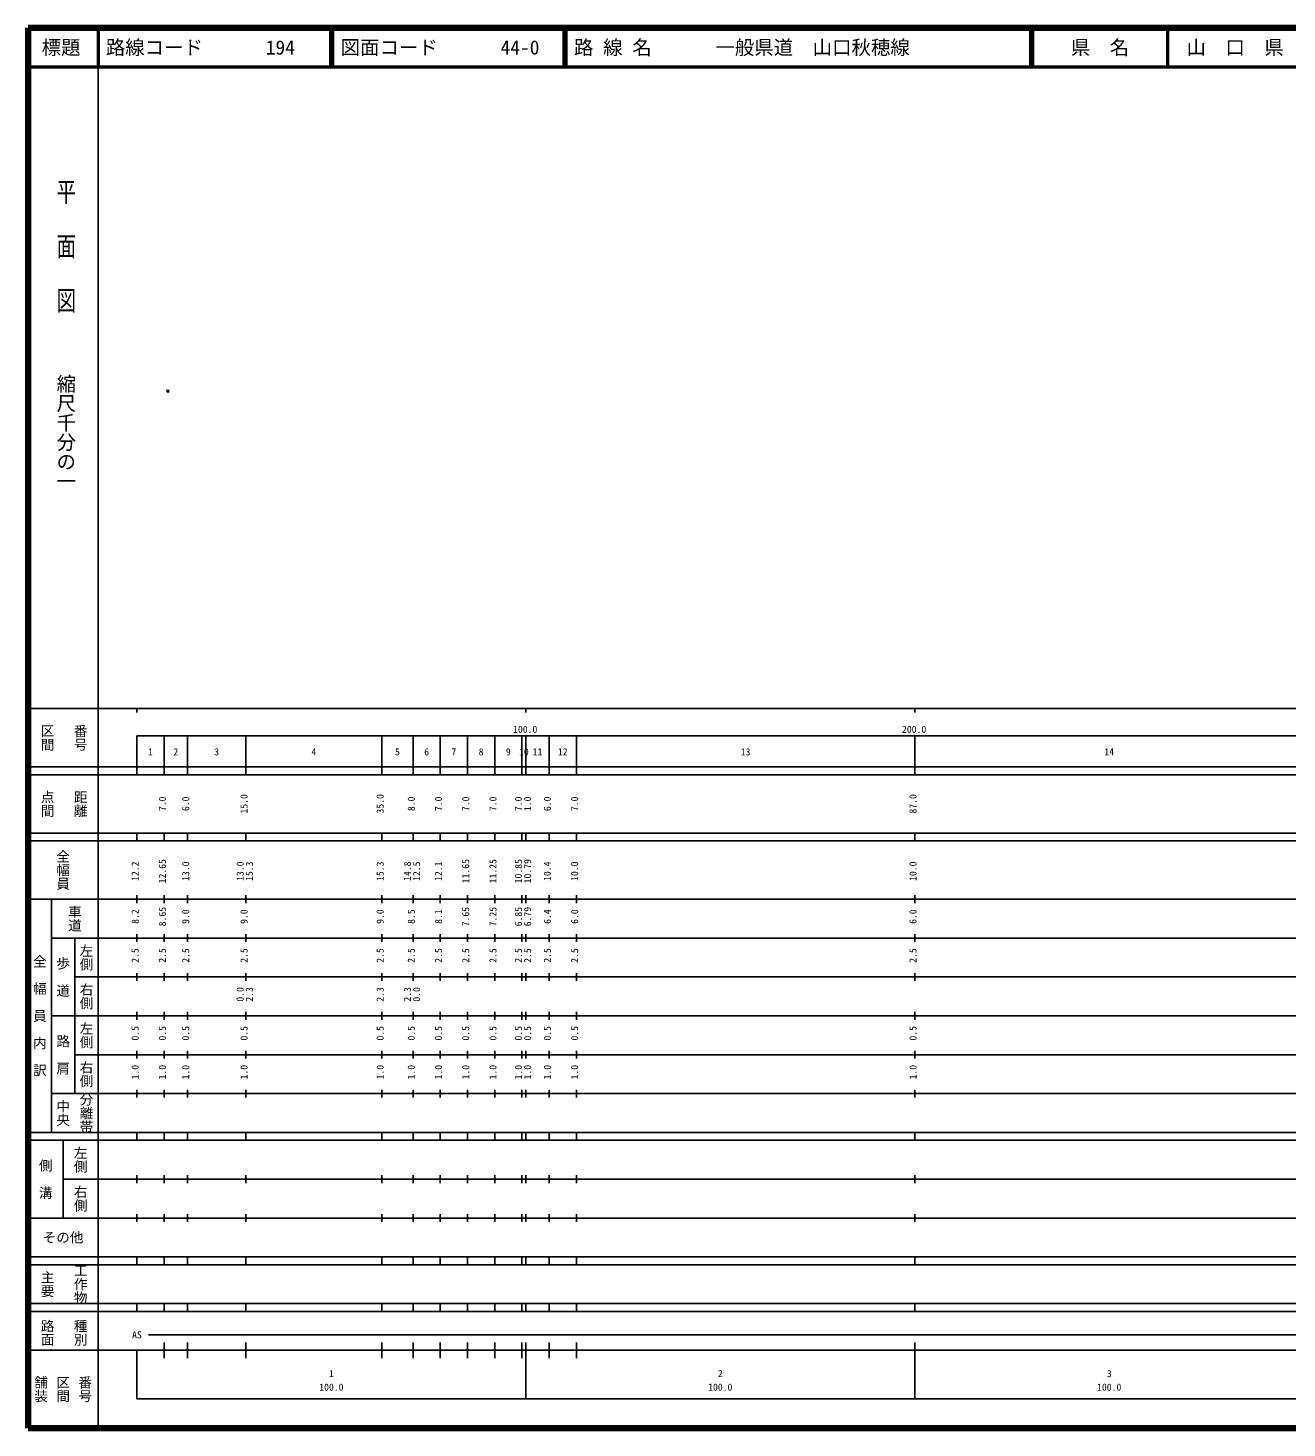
# Model space of a CAD drawing. Units: millimetres on the paper. Extents: x 40 to 680, y 20 to 380.
# Drawn here: x 40 to 363.7, y 20 to 380 of the extents above; entities that cross this region are included whole.
import ezdxf
from ezdxf.enums import TextEntityAlignment as Align

# ---------------------------------------------------------------- set-up
doc = ezdxf.new("R2010")
doc.units = ezdxf.units.MM
doc.header["$PDMODE"] = 32
doc.header["$PDSIZE"] = 0.5
doc.layers.add('M-OTRS', color=6, linetype='Continuous')
doc.layers.add('M-TTL-TXT', color=7, linetype='Continuous')
for name, color, linetype, lineweight in [('M-TTL', 2, 'Continuous', 140), ('M-TTL-BAND', 7, 'Continuous', 25), ('M-TTL-LINE', 7, 'Continuous', 50)]:
    doc.layers.add(name, color=color, linetype=linetype, lineweight=lineweight)
doc.styles.add('@ＭＳ ゴシック', font='')
doc.styles.add('ＭＳ ゴシック', font='')
doc.styles.get('@ＭＳ ゴシック').set_extended_font_data('@MS Gothic')
doc.styles.get('ＭＳ ゴシック').set_extended_font_data('MS Gothic')

msp = doc.modelspace()

# ---------------------------------------------------------------- linework, layer by layer
at = {"layer": 'M-OTRS'}
msp.add_point((75.96, 286.62), dxfattribs=at)
at = {"layer": 'M-TTL'}
for p, q in [((40, 380), (40, 20)), ((680, 380), (40, 380)), ((40, 20), (680, 20))]:
    msp.add_line(p, q, dxfattribs=at)
at = {"layer": 'M-TTL-BAND'}
for p, q in [((58, 370), (58, 20)), ((40, 205), (579, 205)), ((68, 205), (68, 204)), ((168, 205), (168, 204)), ((268, 205), (268, 204)), ((68, 198), (579, 198)), ((68, 198), (68, 188)), ((75, 188), (75, 198)), ((81, 188), (81, 198)), ((96, 188), (96, 198)), ((131, 188), (131, 198)), ((139, 188), (139, 198)), ((146, 188), (146, 198)), ((153, 188), (153, 198)), ((160, 188), (160, 198)), ((167, 188), (167, 198)), ((168, 188), (168, 198)), ((174, 188), (174, 198)), ((181, 188), (181, 198)), ((268, 188), (268, 198)), ((40, 190), (579, 190)), ((40, 188), (579, 188)), ((40, 173), (579, 173)), ((68, 171), (68, 173)), ((75, 171), (75, 173)), ((81, 171), (81, 173)), ((96, 171), (96, 173)), ((131, 171), (131, 173)), ((139, 171), (139, 173)), ((146, 171), (146, 173)), ((153, 171), (153, 173)), ((160, 171), (160, 173)), ((167, 171), (167, 173)), ((168, 171), (168, 173)), ((174, 171), (174, 173)), ((181, 171), (181, 173)), ((268, 171), (268, 173)), ((40, 171), (579, 171)), ((40, 156), (579, 156)), ((46, 96), (46, 156)), ((68, 155), (68, 157)), ((75, 155), (75, 157)), ((81, 155), (81, 157)), ((96, 155), (96, 157)), ((131, 155), (131, 157)), ((139, 155), (139, 157)), ((146, 155), (146, 157)), ((153, 155), (153, 157)), ((160, 155), (160, 157)), ((167, 155), (167, 157)), ((168, 155), (168, 157)), ((174, 155), (174, 157)), ((181, 155), (181, 157)), ((268, 155), (268, 157)), ((46, 146), (579, 146)), ((52, 146), (52, 106)), ((68, 145), (68, 147)), ((75, 145), (75, 147)), ((81, 145), (81, 147)), ((96, 145), (96, 147)), ((131, 145), (131, 147)), ((139, 145), (139, 147)), ((146, 145), (146, 147)), ((153, 145), (153, 147)), ((160, 145), (160, 147)), ((167, 145), (167, 147)), ((168, 145), (168, 147)), ((174, 145), (174, 147)), ((181, 145), (181, 147)), ((268, 145), (268, 147)), ((68, 135), (68, 137)), ((75, 135), (75, 137)), ((81, 135), (81, 137)), ((96, 135), (96, 137)), ((131, 135), (131, 137)), ((139, 135), (139, 137)), ((146, 135), (146, 137)), ((153, 135), (153, 137)), ((160, 135), (160, 137)), ((167, 135), (167, 137)), ((168, 135), (168, 137)), ((174, 135), (174, 137)), ((181, 135), (181, 137)), ((268, 135), (268, 137)), ((52, 136), (579, 136)), ((46, 126), (579, 126)), ((68, 125), (68, 127)), ((75, 125), (75, 127)), ((81, 125), (81, 127)), ((96, 125), (96, 127)), ((131, 125), (131, 127)), ((139, 125), (139, 127)), ((146, 125), (146, 127)), ((153, 125), (153, 127)), ((160, 125), (160, 127)), ((167, 125), (167, 127)), ((168, 125), (168, 127)), ((174, 125), (174, 127)), ((181, 125), (181, 127)), ((268, 125), (268, 127)), ((52, 116), (579, 116)), ((68, 115), (68, 117)), ((75, 115), (75, 117)), ((81, 115), (81, 117)), ((96, 115), (96, 117)), ((131, 115), (131, 117)), ((139, 115), (139, 117)), ((146, 115), (146, 117)), ((153, 115), (153, 117)), ((160, 115), (160, 117)), ((167, 115), (167, 117)), ((168, 115), (168, 117)), ((174, 115), (174, 117)), ((181, 115), (181, 117)), ((268, 115), (268, 117)), ((46, 106), (579, 106)), ((68, 105), (68, 107)), ((75, 105), (75, 107)), ((81, 105), (81, 107)), ((96, 105), (96, 107)), ((131, 105), (131, 107)), ((139, 105), (139, 107)), ((146, 105), (146, 107)), ((153, 105), (153, 107)), ((160, 105), (160, 107)), ((167, 105), (167, 107)), ((168, 105), (168, 107)), ((174, 105), (174, 107)), ((181, 105), (181, 107)), ((268, 105), (268, 107)), ((40, 96), (579, 96)), ((40, 94), (579, 94)), ((49, 94), (49, 74)), ((68, 94), (68, 96)), ((75, 94), (75, 96)), ((81, 94), (81, 96)), ((96, 94), (96, 96)), ((131, 94), (131, 96)), ((139, 94), (139, 96)), ((146, 94), (146, 96)), ((153, 94), (153, 96)), ((160, 94), (160, 96)), ((167, 94), (167, 96)), ((168, 94), (168, 96)), ((174, 94), (174, 96)), ((181, 94), (181, 96)), ((268, 94), (268, 96)), ((49, 84), (579, 84)), ((68, 83), (68, 85)), ((75, 83), (75, 85)), ((81, 83), (81, 85)), ((96, 83), (96, 85)), ((131, 83), (131, 85)), ((139, 83), (139, 85)), ((146, 83), (146, 85)), ((153, 83), (153, 85)), ((160, 83), (160, 85)), ((167, 83), (167, 85)), ((168, 83), (168, 85)), ((174, 83), (174, 85)), ((181, 83), (181, 85)), ((268, 83), (268, 85)), ((40, 74), (579, 74)), ((68, 73), (68, 75)), ((75, 73), (75, 75)), ((81, 73), (81, 75)), ((96, 73), (96, 75)), ((131, 73), (131, 75)), ((139, 73), (139, 75)), ((146, 73), (146, 75)), ((153, 73), (153, 75)), ((160, 73), (160, 75)), ((167, 73), (167, 75)), ((168, 73), (168, 75)), ((174, 73), (174, 75)), ((181, 73), (181, 75)), ((268, 73), (268, 75)), ((40, 64), (579, 64)), ((40, 62), (579, 62)), ((68, 62), (68, 64)), ((75, 62), (75, 64)), ((81, 62), (81, 64)), ((96, 62), (96, 64)), ((131, 62), (131, 64)), ((139, 62), (139, 64)), ((146, 62), (146, 64)), ((153, 62), (153, 64)), ((160, 62), (160, 64)), ((167, 62), (167, 64)), ((168, 62), (168, 64)), ((174, 62), (174, 64)), ((181, 62), (181, 64)), ((268, 62), (268, 64)), ((40, 52), (579, 52)), ((68, 50), (68, 52)), ((75, 50), (75, 52)), ((81, 50), (81, 52)), ((96, 50), (96, 52)), ((131, 50), (131, 52)), ((139, 50), (139, 52)), ((146, 50), (146, 52)), ((153, 50), (153, 52)), ((160, 50), (160, 52)), ((167, 50), (167, 52)), ((168, 50), (168, 52)), ((174, 50), (174, 52)), ((181, 50), (181, 52)), ((268, 50), (268, 52)), ((40, 50), (579, 50)), ((71, 44), (465, 44)), ((40, 40), (579, 40)), ((68, 40), (68, 27.5)), ((75, 38), (75, 42)), ((81, 38), (81, 42)), ((96, 38), (96, 42)), ((131, 38), (131, 42)), ((139, 38), (139, 42)), ((146, 38), (146, 42)), ((153, 38), (153, 42)), ((160, 38), (160, 42)), ((167, 38), (167, 42)), ((168, 27.5), (168, 42)), ((174, 38), (174, 42)), ((181, 38), (181, 42)), ((268, 27.5), (268, 42)), ((68, 27.5), (579, 27.5))]:
    msp.add_line(p, q, dxfattribs=at)
at = {"layer": 'M-TTL-LINE'}
for p, q in [((58, 380), (58, 370)), ((117.75, 380), (117.75, 370)), ((118.25, 380), (118.25, 370)), ((177.75, 380), (177.75, 370)), ((178.25, 380), (178.25, 370)), ((297.75, 380), (297.75, 370)), ((298.25, 380), (298.25, 370)), ((333, 380), (333, 370)), ((40, 370), (680, 370))]:
    msp.add_line(p, q, dxfattribs=at)

# ---------------------------------------------------------------- texts
at = {"layer": 'M-TTL-BAND', "style": '@ＭＳ ゴシック', "width": 1.4}
msp.add_text('平  面  図', height=3.666, rotation=270, dxfattribs=at).set_placement((49.777, 306.475), align=Align.MIDDLE_RIGHT)
at = {"layer": 'M-TTL-BAND', "style": '@ＭＳ ゴシック'}
msp.add_text('縮尺千分の一', height=3.666, rotation=270, dxfattribs=at).set_placement((49.777, 261.03), align=Align.MIDDLE_RIGHT)
for s, p in [('区間', (45, 197.5)), ('番号', (53.5, 197.5)), ('点間', (45, 180.5)), ('距離', (53.5, 180.5)), ('全幅員', (49, 163.5)), ('車道', (52, 151)), ('左側', (55, 141)), ('全\u3000幅\u3000員\u3000内\u3000訳', (43, 126)), ('歩\u3000道', (49, 136)), ('右側', (55, 131)), ('左側', (55, 121)), ('路\u3000肩', (49, 116)), ('右側', (55, 111)), ('分離帯', (55, 101)), ('中央', (49, 101)), ('左側', (53.5, 89)), ('側\u3000溝', (44.5, 84)), ('右側', (53.5, 79)), ('工作物', (53.5, 57)), ('主要', (45, 57)), ('路面', (45, 44.5)), ('種別', (53.5, 44.5)), ('舗装', (43.333, 30)), ('区間', (49, 30)), ('番号', (54.667, 30))]:
    msp.add_text(s, height=2.566, rotation=270, dxfattribs=at).set_placement(p, align=Align.MIDDLE_CENTER)
at = {"layer": 'M-TTL-BAND', "style": 'ＭＳ ゴシック'}
for s, p in [('100.0', (167.844, 198.195)), ('200.0', (267.844, 198.195)), ('1', (71.5, 192.405)), ('2', (78, 192.405)), ('3', (88.5, 192.405)), ('4', (113.5, 192.405)), ('5', (135, 192.405)), ('6', (142.5, 192.405)), ('7', (149.5, 192.405)), ('8', (156.5, 192.405)), ('9', (163.5, 192.405)), ('10', (167.5, 192.405)), ('11', (171, 192.405)), ('12', (177.5, 192.405)), ('13', (224.5, 192.405)), ('14', (318, 192.405)), ('AS', (68, 42.5)), ('1', (118, 32.523)), ('2', (218, 32.523)), ('3', (318, 32.523)), ('100.0', (118, 29.033)), ('100.0', (218, 29.033)), ('100.0', (318, 29.033))]:
    msp.add_text(s, height=1.833, dxfattribs=at).set_placement(p, align=Align.BOTTOM_CENTER)
for s, p in [('7.0', (76, 180.5)), ('6.0', (82, 180.5)), ('15.0', (97, 180.5)), ('35.0', (132, 180.5)), ('8.0', (140, 180.5)), ('7.0', (147, 180.5)), ('7.0', (154, 180.5)), ('7.0', (161, 180.5)), ('7.0', (167.554, 180.5)), ('1.0', (169.919, 180.5)), ('6.0', (175, 180.5)), ('7.0', (182, 180.5)), ('87.0', (269, 180.5)), ('12.65', (76, 163.174)), ('11.65', (154, 163.174)), ('11.25', (161, 163.174)), ('10.85', (167.554, 163.174)), ('10.79', (169.919, 163.174)), ('12.2', (69, 163.174)), ('13.0', (82, 163.174)), ('13.0', (96, 163.174)), ('15.3', (98.37, 163.174)), ('15.3', (132, 163.174)), ('14.8', (139, 163.174)), ('12.5', (141.37, 163.174)), ('12.1', (147, 163.174)), ('10.4', (175, 163.174)), ('10.0', (182, 163.174)), ('10.0', (269, 163.174)), ('8.2', (69, 151.5)), ('8.65', (76, 151.5)), ('9.0', (82, 151.5)), ('9.0', (97, 151.5)), ('9.0', (132, 151.5)), ('8.5', (140, 151.5)), ('8.1', (147, 151.5)), ('7.65', (154, 151.5)), ('7.25', (161, 151.5)), ('6.85', (167.554, 151.5)), ('6.79', (169.919, 151.5)), ('6.4', (175, 151.5)), ('6.0', (182, 151.5)), ('6.0', (269, 151.5)), ('2.5', (69, 141.5)), ('2.5', (76, 141.5)), ('2.5', (82, 141.5)), ('2.5', (97, 141.5)), ('2.5', (132, 141.5)), ('2.5', (140, 141.5)), ('2.5', (147, 141.5)), ('2.5', (154, 141.5)), ('2.5', (161, 141.5)), ('2.5', (167.554, 141.5)), ('2.5', (169.919, 141.5)), ('2.5', (175, 141.5)), ('2.5', (182, 141.5)), ('2.5', (269, 141.5)), ('0.0', (96, 131.5)), ('2.3', (98.37, 131.5)), ('2.3', (132, 131.5)), ('2.3', (139, 131.5)), ('0.0', (141.37, 131.5)), ('0.5', (69, 121.5)), ('0.5', (76, 121.5)), ('0.5', (82, 121.5)), ('0.5', (97, 121.5)), ('0.5', (132, 121.5)), ('0.5', (140, 121.5)), ('0.5', (147, 121.5)), ('0.5', (154, 121.5)), ('0.5', (161, 121.5)), ('0.5', (167.554, 121.5)), ('0.5', (169.919, 121.5)), ('0.5', (175, 121.5)), ('0.5', (182, 121.5)), ('0.5', (269, 121.5)), ('1.0', (69, 111.5)), ('1.0', (76, 111.5)), ('1.0', (82, 111.5)), ('1.0', (97, 111.5)), ('1.0', (132, 111.5)), ('1.0', (140, 111.5)), ('1.0', (147, 111.5)), ('1.0', (154, 111.5)), ('1.0', (161, 111.5)), ('1.0', (167.554, 111.5)), ('1.0', (169.919, 111.5)), ('1.0', (175, 111.5)), ('1.0', (182, 111.5)), ('1.0', (269, 111.5))]:
    msp.add_text(s, height=1.833, rotation=90, dxfattribs=at).set_placement(p, align=Align.BOTTOM_CENTER)
msp.add_text('その他', height=2.566, dxfattribs=at).set_placement((49, 69), align=Align.MIDDLE_CENTER)
at = {"layer": 'M-TTL-TXT', "style": 'ＭＳ ゴシック'}
for s, p in [('標題', (48.5, 375)), ('県\u3000名', (315.625, 375)), ('山\u3000口\u3000県', (350.375, 375))]:
    msp.add_text(s, height=3.666, dxfattribs=at).set_placement(p, align=Align.MIDDLE_CENTER)
for s, p in [('路線コード', (60, 375)), ('194', (101.142, 375)), ('図面コード', (120.38, 375)), ('44-0', (161.521, 375)), ('路 線 名', (180.38, 375)), ('一般県道\u3000山口秋穂線', (216.734, 375))]:
    msp.add_text(s, height=3.666, dxfattribs=at).set_placement(p, align=Align.MIDDLE_LEFT)

doc.saveas('drawing.dxf')
